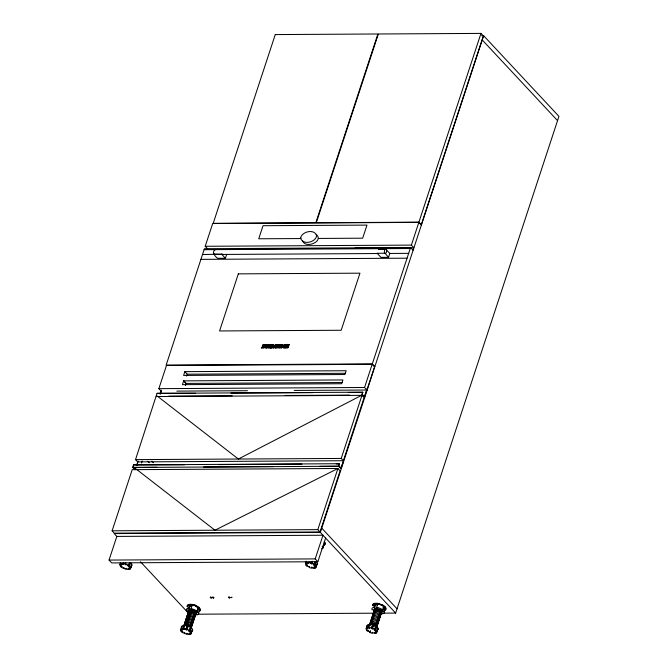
<?xml version="1.0" encoding="UTF-8"?>
<svg xmlns="http://www.w3.org/2000/svg" width="668" height="668" viewBox="0 0 668 668"><rect width="100%" height="100%" fill="white"/><g stroke="black" fill="none" stroke-linecap="round" stroke-linejoin="round"><path stroke-width="1" d="M200.233 610.301L199.573 607.788L195.557 605.3L192.142 604.398A6.889 2.956 18.2 0 0 187.457 606.936M271.876 347.936L270.749 347.702L272.243 344.655L273.563 344.646L273.872 347.185L275.408 344.638L276.944 344.872L276.26 347.911L275.266 347.919L275.892 345.398L273.93 347.928L273.179 347.928L272.644 345.181L271.876 347.936L272.861 345.414M273.179 347.928L273.078 347.043M273.563 344.646L273.83 346.041M197.912 608.331L198.839 607.554L199.423 608.122L197.978 607.78L198.772 608.698L197.912 608.331L198.839 607.554M184.777 626.317L184.168 624.872L188.969 610.268L189.837 609.942L185.036 624.538L189.837 609.942M184.067 625.524L188.969 610.268M190.522 628.004L191.399 627.678L190.789 626.225L195.824 611.654L194.747 610.961L189.954 625.565L188.643 624.914L193.712 609.5M195.59 611.629L196.292 612.422L194.922 615.42M191.399 627.678L196.292 612.422M370.322 625.256L369.713 623.812L370.581 623.478L375.157 608.773L370.581 623.478M375.383 608.882L374.514 609.208L369.613 624.463M374.414 609.867L374.514 609.208M376.067 626.943L376.936 626.617L382.104 610.544M376.936 626.617L381.737 612.013L381.37 610.594L376.326 625.164L381.127 610.569M128.815 565.328L127.58 565.579L128.373 566.163L129.609 565.913L130.502 563.191L129.709 562.615L128.815 565.328L126.31 564.134L126.168 564.911L125.166 564.602L125.308 563.825L123.805 563.358L122.57 563.433L123.58 564.385L121.751 563.483L120.131 564.151L121.826 564.819L121.576 565.203L119.881 564.535L120.474 562.723M302.596 240.789C305.385 249.273 324.364 241.298 316.256 234.501M282.389 345.548L281.696 347.878L282.439 345.765M187.95 626.484L186.906 629.974L185.904 629.665L186.063 628.897L186.957 626.183L187.95 626.484L187.791 627.252L186.798 626.951L186.957 626.183M186.906 629.974L187.057 629.198L189.545 630.375L190.43 627.661L191.215 628.237L190.322 630.951L189.086 631.202L188.301 630.625L189.545 630.375M312.273 562.005L311.68 563.817L310.687 563.516L310.837 562.748L309.334 562.289L308.107 562.364L309.1 563.299L307.288 562.414L305.66 563.066L306.253 561.254M311.68 563.817L312.424 561.237M373.495 625.423L372.443 628.914L371.45 628.605L372.502 625.123L373.495 625.423L373.337 626.192L372.343 625.891L372.502 625.123M372.443 628.914L372.602 628.145L375.082 629.314L375.975 626.601L376.76 627.177L375.867 629.891L374.631 630.141L373.846 629.565L375.082 629.314M276.26 347.911L276.719 344.63M275.266 347.919L275.725 345.164L273.705 347.686L272.953 347.694M268.72 345.915L268.937 345.147C272.352 345.882 271.124 343.962 268.21 344.68L267.208 347.719L270.34 347.944L270.315 347.193L268.311 347.243L268.569 346.358C273.471 346.583 266.173 345.573 270.473 346.116M268.937 346.158L268.937 345.147M278.447 345.857L278.673 345.089C282.088 345.824 280.861 343.903 277.946 344.621L276.944 347.669L280.076 347.886L280.051 347.135L278.038 347.185L278.305 346.3C283.199 346.525 275.909 345.515 280.209 346.066M278.673 346.099L278.673 345.089M338.634 466.231L132.631 467.475L133.517 464.878L339.252 463.717L338.876 465.763L340.897 467.934L343.385 461.271L340.981 468.694L338.634 466.231L319.939 466.331M284.526 347.861L283.457 347.627L284.526 347.861L285.303 344.579L284.451 344.588L284.017 347.059M362.816 392.191L157.038 393.335L135.52 459.617L137.65 461.897L343.352 460.728L364.194 397.335L361.73 395.222L362.624 392.275L362.306 394.487L364.327 396.658L367.099 388.885L364.503 397.385L363.183 396.249M282.89 344.947L281.637 344.604L280.635 347.644L281.696 347.878M270.54 347.427L268.528 347.485L268.569 346.358M280.276 347.377L278.264 347.427L278.305 346.3M266.265 344.688L265.263 347.736L266.449 347.97C268.77 345.757 265.363 343.945 267.45 344.922M277.738 346.316L277.946 344.621M284.301 347.627L285.303 344.579M266.449 347.97L267.233 344.688M375.09 626.5L375.483 625.198L373.329 624.046L371.558 623.929L370.832 624.555M207.748 249.005L205.21 246.283L212.691 223.538L418.844 222.369L421.383 225.091M112.115 530.81L132.214 469.662L337.916 468.485L340.112 470.831L320.005 531.978L114.303 533.156L112.115 530.81L317.809 529.632L320.005 531.978M161.23 391.206L158.85 388.659L166.474 365.479L372.168 364.302L374.548 366.849L366.924 390.029L294.204 390.446M136.539 465.279L137.708 462.715M159.994 393.945L161.213 390.229M136.848 465.337L138.051 461.012M160.186 393.669L161.163 390.705M135.412 469.721L132.765 467.675M160.303 394.003L161.188 391.314M317.851 561.73L111.69 562.907L109.051 560.076L116.825 536.421L322.986 535.243L315.204 558.899L317.851 561.73L325.625 538.074M141.524 462.966L142.167 460.987M184.852 371.65L183.608 375.433L344.93 374.514L346.174 370.732L184.852 371.65L187.224 374.197L345.431 373.295M122.762 564.435L123.363 562.623M183.667 380.869L182.422 384.651L341.682 383.741L342.926 379.958L183.667 380.869L186.038 383.415L342.183 382.522M186.606 376.092L187.224 374.197M214.987 250.133C210.996 251.435 215.697 257.531 217.818 258.299L225.4 258.257L226.677 254.391M125.166 564.602L125.759 562.798M185.42 385.311L186.038 383.415M185.512 385.311L186.13 383.415L183.75 380.869M128.373 566.163L129.266 563.45L130.502 563.191M119.881 564.535L120.14 565.938L122.16 566.556L120.574 566.481L121.217 567.299L122.595 567.967L123.321 567.416L124.24 567.858L123.505 568.41L126.336 569.278L125.876 568.359L126.837 568.501L127.304 569.42L129.625 569.27L128.181 568.41L128.749 568.176L130.193 569.036L130.786 567.224M130.911 567.942L129.074 567.048L130.819 567.449L131.713 564.727L130.193 569.036M270.089 346.366L270.256 345.882M188.877 611.938L187.833 610.786L186.522 610.777L187.366 608.231M191.599 632.947L189.779 632.07L191.516 632.462L192.409 629.74L190.864 634.024L188.86 633.406L190.288 634.258L189.42 634.6L187.967 634.4L187.516 633.489L186.556 633.356L187.007 634.266L184.184 633.406L184.927 632.863L184.017 632.429L183.282 632.972L181.913 632.312L181.278 631.51L182.865 631.586L180.861 630.976L180.619 629.598L181.771 626.5L181.512 626.885M180.861 630.976L181.454 629.164M186.522 610.777A6.505 2.789 18.2 0 1 188.259 608.439L189.378 605.041L190.672 606.477M182.506 628.571L183.399 625.849L184.218 625.799L183.333 628.513L184.326 629.448L182.506 628.571L180.878 629.214L182.564 629.874L182.306 630.258L180.619 629.598M197.402 608.014L198.446 609.166L199.757 609.174L198.638 612.573L197.327 612.564L195.766 610.836L197.077 610.844L198.196 607.446A6.505 2.789 18.2 0 0 192.209 605.066L191.09 608.456L191.816 609.258L188.986 609.241L190.104 605.843L191.983 605.859M188.084 612.498L188.643 610.803M184.168 624.872L189.194 610.377M184.31 625.549L188.393 612.372M183.508 629.498L184.101 627.686M187.374 624.547L192.175 609.942L187.374 624.547L185.996 624.396L190.714 609.667L189.612 609.826M185.996 624.396L190.714 609.667M185.904 629.665L186.798 626.951M279.825 346.316L279.984 345.824M189.954 625.565L194.864 610.886M189.086 631.202L189.979 628.479L191.215 628.237M190.789 626.225L196.091 610.836M194.697 615.303L195.073 614.961L191.39 626.158M191.257 626.993L196.058 612.397M191.491 626.584L196.192 613.074M197.327 612.564L198.446 609.166M190.864 634.024L191.758 631.31M388.542 257.33L389.82 253.456L385.72 249.156L384.551 249.757L384.309 252.446L388.542 257.33L380.96 257.372L377.144 253.289L384.735 253.247C386.655 254.224 387.081 250.433 386.004 249.373L378.414 249.414M317.267 564.076L315.638 567.875L314.21 567.032L313.634 567.257L315.062 568.101L314.194 568.451L312.741 568.243L312.29 567.341L311.33 567.207L311.781 568.109L310.319 567.909L308.958 567.249L309.701 566.715L306.687 566.163L306.053 565.362L307.639 565.429L307.222 564.903L305.635 564.827L305.994 561.638M317.809 529.632L337.916 468.485L214.962 530.225L133.809 467.216M343.352 460.728L341.223 458.44L362.064 395.047M366.924 390.029L364.553 387.482L372.168 364.302M372.318 363.893L410.569 247.527L204.416 248.705L166.157 365.062L372.318 363.893L374.857 366.615M355 248.162L413.909 247.828L411.371 245.106L418.844 222.369M418.911 222.152L480.968 33.4L378.347 33.985L316.29 222.736L418.911 222.152L421.291 224.698L483.348 35.947L480.968 33.4M483.649 35.713L558.949 116.366L395.64 613.074L320.339 532.413L483.649 35.713L481.57 35.721M310.687 563.516L311.28 561.705M313.86 565.044L314.753 562.331L315.989 562.08L315.096 564.802L313.86 565.044L313.075 564.477L314.319 564.226L315.204 561.512L315.989 562.08M315.638 567.875L316.532 565.161M316.373 566.798L314.553 565.921L316.29 566.305L317.183 563.592M321.675 548.754A6.505 2.789 18.2 0 0 323.412 546.416L324.531 543.026A6.505 2.789 18.2 0 1 324.706 543.827M366.164 628.538L367.316 625.44L366.423 628.162L368.11 628.813L366.164 628.538L366.406 629.916L368.41 630.525L366.824 630.45L367.458 631.252L370.464 631.803L369.73 632.345L371.091 633.005L372.544 633.206L372.093 632.295L374.965 633.54L375.834 633.197L374.406 632.354L376.41 632.963L377.954 628.688L377.061 631.402L375.316 631.01L377.144 631.886M374.414 610.878L373.379 609.725L372.068 609.717A6.505 2.789 18.2 0 1 373.804 607.379L374.923 603.989L375.641 604.782L377.529 604.799M368.051 627.511L368.945 624.789L369.763 624.739L368.87 627.461L369.872 628.388L368.051 627.511L366.423 628.162M382.948 606.953L383.983 608.105L385.294 608.114L384.183 611.512L382.873 611.504L381.311 609.775L382.622 609.784L383.741 606.385A6.505 2.789 18.2 0 0 377.746 604.006L376.635 607.396L377.353 608.197L374.531 608.181L375.641 604.782M369.93 623.92L374.731 609.316M369.847 624.488L373.704 612.765M377.253 604.59L376.668 603.446L375.959 604.298L377.253 604.59L376.668 603.446M377.988 608.072L372.919 623.486L371.533 623.344L376.251 608.606L375.157 608.773M371.533 623.344L376.602 607.93M369.73 632.345L370.322 630.534M371.45 628.605L372.343 625.891M381.211 613.266L378.355 611.162L379.098 609.183L374.18 623.862L375.6 624.43L380.401 609.826L381.37 610.594M375.491 624.505L380.401 609.826M374.631 630.141L375.525 627.419L376.76 627.177M376.293 627.052L381.595 611.337M376.719 626.5L381.119 612.79M382.873 611.504L383.983 608.105M376.41 632.963L377.295 630.25M270.34 347.944L270.315 347.193M280.076 347.886L280.051 347.135M270.782 345.172L270.991 344.663M280.518 345.122L280.719 344.604M286.196 345.431L286.246 346.199M272.218 345.456L270.974 347.944M261.38 347.736C268.837 348.771 260.37 344.27 264.971 345.239L265.263 344.721L265.188 345.481L263.326 345.673L264.954 346.642L264.553 347.702L261.38 347.736L261.722 347.21L263.534 347.26L263.726 346.717M285.061 347.594C292.526 348.638 284.05 344.137 288.651 345.106L288.952 344.588L288.877 345.348L287.015 345.54L288.701 346.659L287.983 347.702L285.286 347.836L285.403 347.076L287.532 346.876L286.296 346.141M276.944 344.872L275.634 344.88L274.181 346.767M261.606 347.97L261.939 347.452C267.267 348.395 258.332 344.204 265.488 344.964M285.286 347.836L287.758 346.951M181.195 627.227L182.239 625.699L185.529 625.499L189.528 626.718L192.359 628.78L192.693 630.734M366.74 626.175L367.784 624.638L371.074 624.438L375.065 625.657L377.896 627.728L378.238 629.673M190.355 604.991L191.282 605.717L190.413 605.358L190.764 604.465L191.24 605.233M373.003 605.884A6.889 2.956 18.2 0 1 377.679 603.338L382.697 604.966A6.889 2.956 18.2 0 1 385.77 609.241L384.96 610.268A6.889 2.956 18.2 0 0 380.952 604.69A6.889 2.956 18.2 0 0 372.627 605.475M135.237 469.095L133.166 466.723M339.252 463.717L338.425 466.489M186.456 626.5L187.783 625.106L189.946 626.258L190.188 627.21M381.211 613.834L381.553 613.475A4.158 1.787 18.2 0 0 377.963 610.293A4.158 1.787 18.2 0 0 373.662 611.111M222.786 254.149L202.496 254.525M193.553 610.243L194.747 610.961M184.393 624.981L185.036 624.538M188.643 624.914L187.299 624.413M378.355 611.162L375.633 610.51L373.888 611.111M380.242 614.243L380.885 613.808M361.755 395.247L238.367 459.025L157.097 395.957M195.073 615.144L196.008 614.535A4.158 1.787 18.2 0 0 191.382 611.103A4.158 1.787 18.2 0 0 188.76 613.249M286.747 344.989L289.169 344.83M384.234 609.775L385.77 609.241M214.904 254.424L214.002 254.224L221.876 254.391M187.466 605.35L187.975 605.233M373.003 604.289L373.521 604.173M375.959 604.298L377.061 604.122M184.811 624.43L185.913 624.271M370.356 623.369L371.458 623.211M185.37 625.34L187.783 625.106M183.333 628.513L186.063 628.897M368.87 627.461L371.608 627.837M300.884 238.551L258.725 238.785L263.025 225.701L366.974 225.108L362.666 238.192L318.461 238.451M205.21 246.283L411.371 245.106M238.618 248.83L299.924 248.479M204.091 249.69L410.252 248.513M222.185 254.458L378.08 253.523L377.144 253.289M389.82 253.456L408.657 253.347M200.909 259.368L407.071 258.19M271.208 344.905L268.21 344.68M273.788 344.888L272.243 344.655M278.172 344.863L280.944 344.847M282.873 344.838L281.637 344.604M285.528 344.822L284.451 344.588M265.263 347.736L266.231 347.727M267.208 347.719L270.123 347.702M270.749 347.702L271.651 347.694M275.041 347.677L276.034 347.669M276.944 347.669L279.85 347.652M280.635 347.644L281.478 347.644M158.85 388.659L364.553 387.482M176.811 391.114L247.452 390.713M195.607 393.318L157.038 393.335M230.936 393.118L313.008 392.65M348.329 392.45L362.874 392.366M168.812 396.132L232.197 395.79M285.169 395.473L349.598 395.122M156.153 396.533L361.814 395.356M135.52 459.617L341.223 458.44M184.56 464.786L133.517 464.878M218.837 464.594L301.953 464.118M336.238 463.926L339.352 463.909M132.94 467.4L156.83 467.266M203.581 466.999L273.187 466.598M320.339 532.413L114.186 533.59L117.025 536.638M109.051 560.076L315.204 558.899M197.811 614.201L373.779 613.199M381.069 613.157L395.64 613.074M322.101 546.407L323.412 546.416M196.885 607.437L198.196 607.446M278.531 346.542L280.051 346.55M268.795 346.592L270.315 346.608M278.89 345.331L280.735 345.356M269.162 345.389L271.008 345.414M380.651 612.022L378.614 610.635L374.907 610.327M377.036 625.958L376.326 625.164M188.869 610.919L189.578 611.713M195.114 613.074C194.087 611.579 188.209 609.784 188.485 612.848M195.582 613.842L195.499 614.41M195.666 614.326C194.438 612.239 190.355 610.869 188.343 612.172M288.952 344.588C286.822 343.577 284.226 346.3 287.632 346.817M265.263 344.721C263.392 343.736 260.553 346.241 263.693 346.834M191.09 608.456L197.077 610.844M376.109 603.839L377.403 604.139M374.297 623.787L372.919 623.486M311.831 563.049L314.319 564.226M384.943 606.878L383.674 606.419L383.891 607.02M199.423 611.32A6.889 2.956 18.2 0 0 197.01 606.477L192.142 604.398M305.66 563.066L307.338 563.725L305.393 563.45M377.679 603.338L382.547 605.417M378.981 609.258L380.292 609.901M381.737 612.013L381.261 613.466M231.479 597.426C233.382 596.674 229.408 598.227 231.604 597.493M315.714 561.596L317.133 562.631L317.467 564.585M315.096 564.802L316.29 566.305M374.74 626.851L375.525 627.419M375.867 629.891L377.061 631.402M190.322 630.951L191.516 632.462M130.218 562.707L131.646 563.759L132.022 565.746M129.609 565.913L130.819 567.449M375.6 624.43L376.568 625.19M190.063 625.49L191.023 626.25M197.01 606.477L195.557 605.3L193.703 605.2A6.889 2.956 18.2 0 0 187.09 606.536M368.945 624.789L369.947 625.724M183.399 625.849L184.401 626.784M482.254 39.963L557.555 120.624M410.569 247.527L413.116 250.249M221.592 254.174L225.4 258.257M284.067 347.059L282.647 344.596M321.742 528.163L397.042 608.815M151.937 461.187L153.356 462.707M147.812 461.204L149.231 462.732M140.464 561.746L188.777 613.491M381.72 613.049L382.447 613.842A6.505 2.789 18.2 0 0 384.183 611.512M373.804 607.379L374.531 608.181M196.175 614.101L196.901 614.902A6.505 2.789 18.2 0 0 198.638 612.573M188.259 608.439L188.986 609.241M282.848 346.625L283.541 347.569M282.347 345.815L283.073 346.859M282.764 344.905L283.741 346.617M283.324 347.327L283.683 347.869M282.572 346.057L282.163 345.306M376.635 607.396A6.505 2.789 18.2 0 1 382.622 609.784M373.704 612.088A4.158 1.787 18.2 0 1 378.33 610.911A4.158 1.787 18.2 0 1 380.459 614.543M373.003 605.517A6.505 2.789 18.2 0 1 374.923 603.989M385.294 608.114A6.505 2.789 18.2 0 1 384.576 610.126M187.466 606.577A6.505 2.789 18.2 0 1 189.378 605.041M199.757 609.174A6.505 2.789 18.2 0 1 199.932 609.976M188.61 613.708A4.158 1.787 18.2 0 1 189.503 611.462A4.158 1.787 18.2 0 1 194.881 613.074A4.158 1.787 18.2 0 1 194.922 615.595M324.347 541.639A6.889 2.956 18.2 0 1 325.007 544.153L324.197 545.171A6.889 2.956 18.2 0 0 324.197 542.09M210.337 597.618L211.355 598.01L210.337 597.618M210.495 597.142L211.531 597.484L210.495 597.142M212.624 597.601L213.593 598.044L212.624 597.601M212.783 597.134L213.827 597.468L212.783 597.134M228.665 597.509L229.633 597.952L228.665 597.509M228.815 597.042L229.859 597.376L228.815 597.042M300.65 237.942C302.186 245.398 315.455 242.584 316.615 235.971C315.071 228.506 301.802 231.328 300.65 237.942M275.266 34.577L213.209 223.321L315.83 222.736L377.888 33.985L275.266 34.577M238.334 273.863L219.563 330.952L341.181 330.259L359.952 273.17L238.334 273.863M384.71 607.22L384.317 607.646L383.674 606.853L384.71 607.22"/></g></svg>
